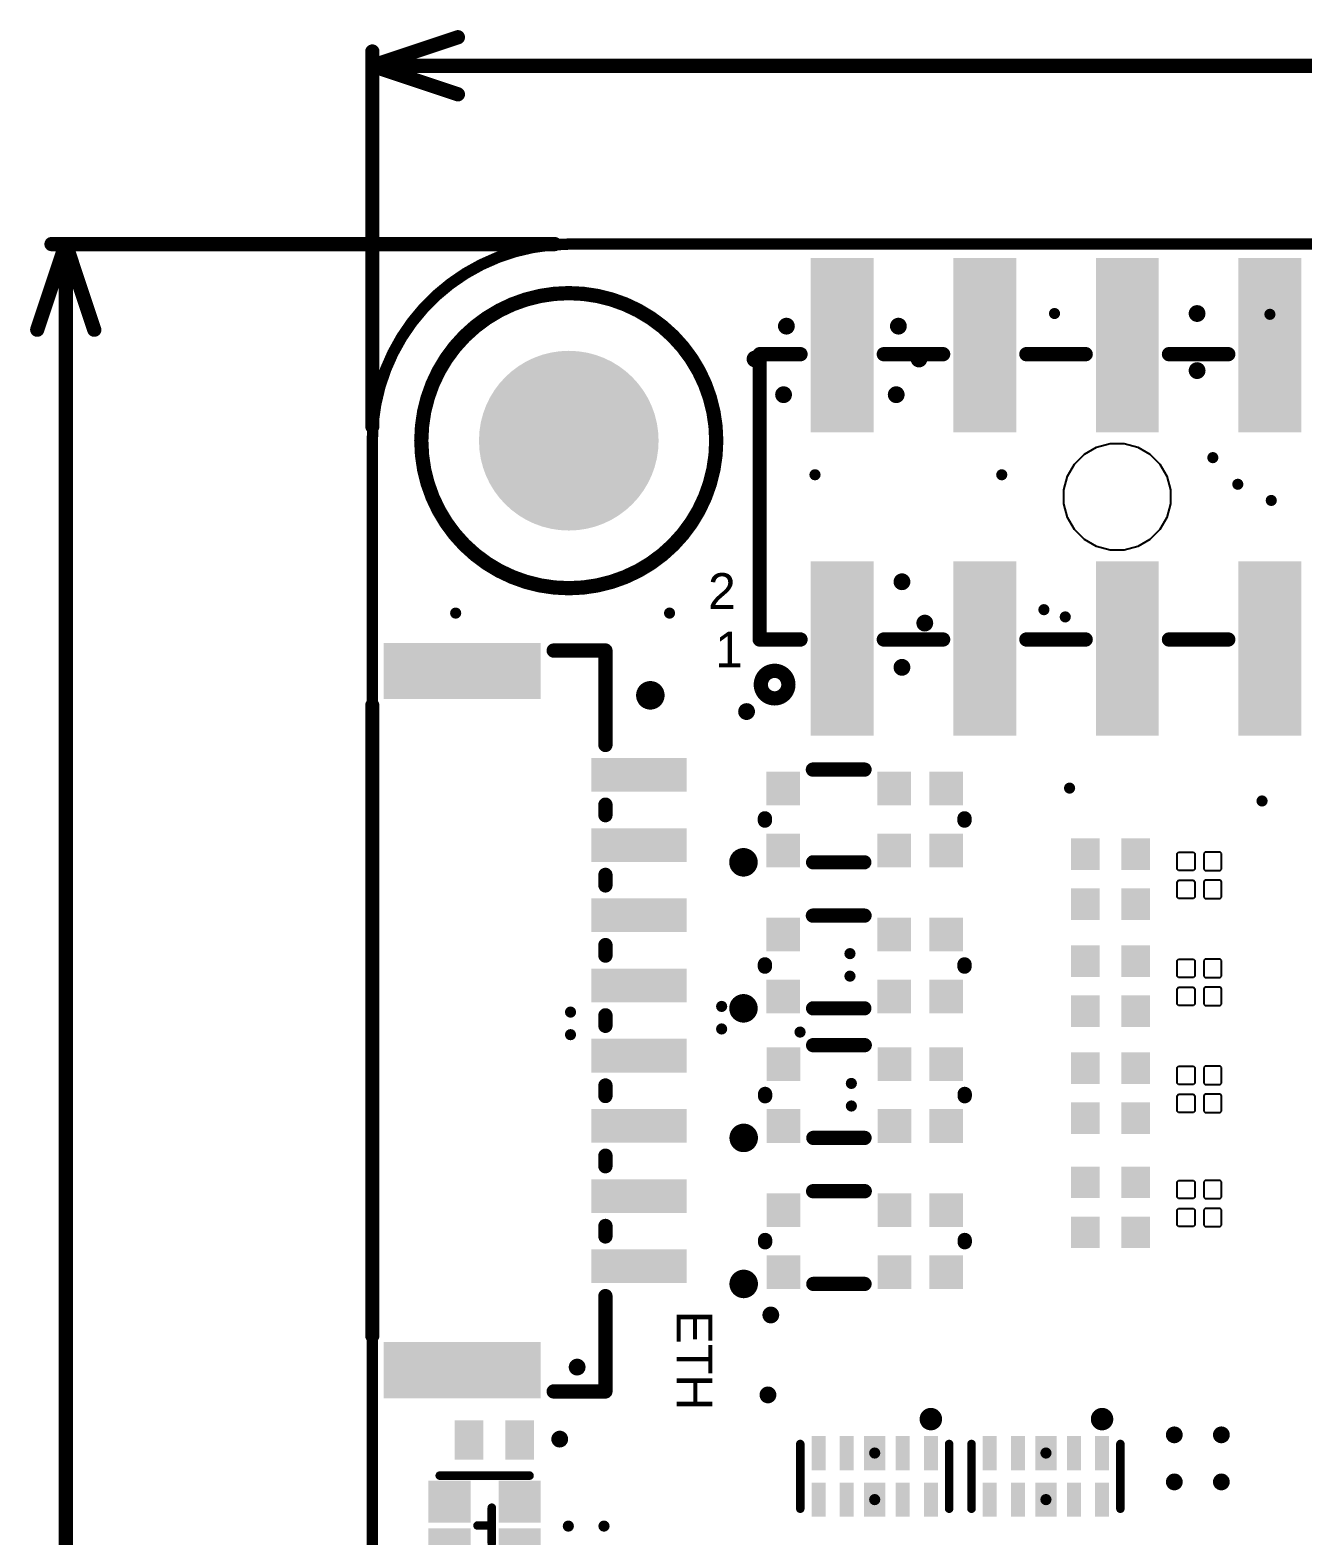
# Model space of a CAD drawing. Header units: inches. Extents: x -6.1 to 65.1, y -0.8 to 59.2.
# Drawn here: x -6.1 to 16.58, y 32 to 58.81 of the extents above; entities that cross this region are included whole.
import ezdxf

# ---------------------------------------------------------------- set-up
doc = ezdxf.new("R2010")
doc.units = ezdxf.units.IN
for name, color, linetype in [('Keep-Out Layer', 6, 'Continuous'), ('Mechanical 1', 6, 'Continuous'), ('Pad Holes', 156, 'Continuous'), ('Top Overlay', 2, 'Continuous'), ('Top Paste', 8, 'Continuous'), ('Via Holes', 16, 'Continuous')]:
    doc.layers.add(name, color=color, linetype=linetype)
doc.styles.add('Arial', font='', dxfattribs={"height": 0.2})
doc.styles.get('Arial').set_extended_font_data('Arial')

# ---------------------------------------------------------------- blocks, each defined once
blk = doc.blocks.new('HDR_SMD_40P_P2_54_V_M_R2_C20_S7_8_EH_4')
at = {"layer": 'Top Paste'}
for points in [[(-24.691, 4.251), (-23.569, 4.251), (-23.569, 1.149), (-24.691, 1.149)], [(-22.151, 4.251), (-21.029, 4.251), (-21.029, 1.149), (-22.151, 1.149)], [(-18.489, 1.149), (-19.611, 1.149), (-19.611, 4.251), (-18.489, 4.251)], [(-15.949, 1.149), (-17.071, 1.149), (-17.071, 4.251), (-15.949, 4.251)], [(-24.691, -1.149), (-23.569, -1.149), (-23.569, -4.251), (-24.691, -4.251)], [(-22.151, -1.149), (-21.029, -1.149), (-21.029, -4.251), (-22.151, -4.251)], [(-18.489, -4.251), (-19.611, -4.251), (-19.611, -1.149), (-18.489, -1.149)], [(-15.949, -4.251), (-17.071, -4.251), (-17.071, -1.149), (-15.949, -1.149)]]:
    blk.add_hatch(color=8, dxfattribs=at).paths.add_polyline_path(points)
at = {"layer": 'Keep-Out Layer'}
for p, q in [((-19.813, 0.76), (-19.597, 0.885)), ((-19.813, 0.76), (-19.597, 0.885)), ((-19.597, 0.885), (-19.355, 0.95)), ((-19.597, 0.885), (-19.355, 0.95)), ((-19.355, 0.95), (-19.105, 0.95)), ((-19.355, 0.95), (-19.105, 0.95)), ((-19.105, 0.95), (-18.863, 0.885)), ((-19.105, 0.95), (-18.863, 0.885)), ((-18.863, 0.885), (-18.647, 0.76)), ((-18.863, 0.885), (-18.647, 0.76)), ((-20.115, 0.367), (-19.99, 0.583)), ((-20.115, 0.367), (-19.99, 0.583)), ((-19.99, 0.583), (-19.813, 0.76)), ((-19.99, 0.583), (-19.813, 0.76)), ((-18.647, 0.76), (-18.47, 0.583)), ((-18.647, 0.76), (-18.47, 0.583)), ((-18.47, 0.583), (-18.345, 0.367)), ((-18.47, 0.583), (-18.345, 0.367)), ((-20.18, 0.125), (-20.115, 0.367)), ((-20.18, 0.125), (-20.115, 0.367)), ((-18.345, 0.367), (-18.28, 0.125)), ((-18.345, 0.367), (-18.28, 0.125)), ((-20.18, 0), (-20.18, 0.125)), ((-20.18, 0), (-20.18, 0.125)), ((-20.18, -0.125), (-20.18, 0)), ((-20.18, -0.125), (-20.18, 0)), ((-18.28, 0.125), (-18.28, 0)), ((-18.28, 0.125), (-18.28, 0)), ((-18.28, 0), (-18.28, 0)), ((-18.28, 0), (-18.28, -0.125)), ((-18.28, 0), (-18.28, 0)), ((-18.28, 0), (-18.28, 0)), ((-18.28, 0), (-18.28, -0.125)), ((-18.28, 0), (-18.28, 0)), ((-20.115, -0.367), (-20.18, -0.125)), ((-20.115, -0.367), (-20.18, -0.125)), ((-18.28, -0.125), (-18.345, -0.367)), ((-18.28, -0.125), (-18.345, -0.367)), ((-19.99, -0.583), (-20.115, -0.367)), ((-19.99, -0.583), (-20.115, -0.367)), ((-18.345, -0.367), (-18.47, -0.583)), ((-18.345, -0.367), (-18.47, -0.583)), ((-19.813, -0.76), (-19.99, -0.583)), ((-19.813, -0.76), (-19.99, -0.583)), ((-19.597, -0.885), (-19.813, -0.76)), ((-19.597, -0.885), (-19.813, -0.76)), ((-18.647, -0.76), (-18.863, -0.885)), ((-18.647, -0.76), (-18.863, -0.885)), ((-18.47, -0.583), (-18.647, -0.76)), ((-18.47, -0.583), (-18.647, -0.76)), ((-19.355, -0.95), (-19.597, -0.885)), ((-19.355, -0.95), (-19.597, -0.885)), ((-19.105, -0.95), (-19.355, -0.95)), ((-19.105, -0.95), (-19.355, -0.95)), ((-18.863, -0.885), (-19.105, -0.95)), ((-18.863, -0.885), (-19.105, -0.95))]:
    blk.add_line(p, q, dxfattribs=at)
for points, const_width in [([(-18.28, 0, 1), (-20.18, 0, 1)], 0.00254), ([(-20.18, 0, 1), (-20.179, 0, 1)], 0.00127), ([(-18.28, 0, 1), (-18.279, 0, 1)], 0.00127)]:
    blk.add_lwpolyline(points, format="xyb", close=True, dxfattribs=dict(at, const_width=const_width))
at = {"layer": 'Mechanical 1'}
for points, const_width in [([(-18.28, 0, 1), (-20.18, 0, 1)], 0.00254), ([(-20.18, 0, 1), (-20.179, 0, 1)], 0.00127), ([(-18.28, 0, 1), (-18.279, 0, 1)], 0.00127)]:
    blk.add_lwpolyline(points, format="xyb", close=True, dxfattribs=dict(at, const_width=const_width))
at = {"layer": 'Top Overlay', "const_width": 0.254}
for points in [[(-25.6, -2.54), (-25.6, 2.54)], [(-25.6, 2.54), (-24.871, 2.54)], [(-25.6, 2.54), (-24.871, 2.54)], [(-23.389, 2.54), (-22.331, 2.54)], [(-23.389, 2.54), (-22.331, 2.54)], [(-20.849, 2.54), (-19.791, 2.54)], [(-20.849, 2.54), (-19.791, 2.54)], [(-18.309, 2.54), (-17.251, 2.54)], [(-18.309, 2.54), (-17.251, 2.54)], [(-25.6, -2.54), (-24.871, -2.54)], [(-25.6, -2.54), (-24.871, -2.54)], [(-23.389, -2.54), (-22.331, -2.54)], [(-23.389, -2.54), (-22.331, -2.54)], [(-20.849, -2.54), (-19.791, -2.54)], [(-20.849, -2.54), (-19.791, -2.54)], [(-18.309, -2.54), (-17.251, -2.54)], [(-18.309, -2.54), (-17.251, -2.54)]]:
    blk.add_lwpolyline(points, dxfattribs=at)
at = {"layer": 'Top Overlay'}
for points, const_width in [([(-25.663, 2.54, 1), (-25.536, 2.54, 1)], 0.127), ([(-25.663, 2.54, 1), (-25.536, 2.54, 1)], 0.127), ([(-25.663, 2.54, 1), (-25.536, 2.54, 1)], 0.127), ([(-24.935, 2.54, 1), (-24.808, 2.54, 1)], 0.127), ([(-24.935, 2.54, 1), (-24.808, 2.54, 1)], 0.127), ([(-23.452, 2.54, 1), (-23.325, 2.54, 1)], 0.127), ([(-23.452, 2.54, 1), (-23.325, 2.54, 1)], 0.127), ([(-22.395, 2.54, 1), (-22.268, 2.54, 1)], 0.127), ([(-22.395, 2.54, 1), (-22.268, 2.54, 1)], 0.127), ([(-20.912, 2.54, 1), (-20.785, 2.54, 1)], 0.127), ([(-20.912, 2.54, 1), (-20.785, 2.54, 1)], 0.127), ([(-19.855, 2.54, 1), (-19.728, 2.54, 1)], 0.127), ([(-19.855, 2.54, 1), (-19.728, 2.54, 1)], 0.127), ([(-18.372, 2.54, 1), (-18.245, 2.54, 1)], 0.127), ([(-18.372, 2.54, 1), (-18.245, 2.54, 1)], 0.127), ([(-17.315, 2.54, 1), (-17.188, 2.54, 1)], 0.127), ([(-17.315, 2.54, 1), (-17.188, 2.54, 1)], 0.127), ([(-25.663, -2.54, 1), (-25.536, -2.54, 1)], 0.127), ([(-25.663, -2.54, 1), (-25.536, -2.54, 1)], 0.127), ([(-25.663, -2.54, 1), (-25.536, -2.54, 1)], 0.127), ([(-24.935, -2.54, 1), (-24.808, -2.54, 1)], 0.127), ([(-24.935, -2.54, 1), (-24.808, -2.54, 1)], 0.127), ([(-23.452, -2.54, 1), (-23.325, -2.54, 1)], 0.127), ([(-23.452, -2.54, 1), (-23.325, -2.54, 1)], 0.127), ([(-22.395, -2.54, 1), (-22.268, -2.54, 1)], 0.127), ([(-22.395, -2.54, 1), (-22.268, -2.54, 1)], 0.127), ([(-20.912, -2.54, 1), (-20.785, -2.54, 1)], 0.127), ([(-20.912, -2.54, 1), (-20.785, -2.54, 1)], 0.127), ([(-19.855, -2.54, 1), (-19.728, -2.54, 1)], 0.127), ([(-19.855, -2.54, 1), (-19.728, -2.54, 1)], 0.127), ([(-18.372, -2.54, 1), (-18.245, -2.54, 1)], 0.127), ([(-18.372, -2.54, 1), (-18.245, -2.54, 1)], 0.127), ([(-17.315, -2.54, 1), (-17.188, -2.54, 1)], 0.127), ([(-17.315, -2.54, 1), (-17.188, -2.54, 1)], 0.127), ([(-25.088, -3.343, 1), (-25.579, -3.343, 1)], 0.254), ([(-25.642, -3.343, 1), (-25.515, -3.343, 1)], 0.127), ([(-25.152, -3.343, 1), (-25.025, -3.343, 1)], 0.127)]:
    blk.add_lwpolyline(points, format="xyb", close=True, dxfattribs=dict(at, const_width=const_width))
blk = doc.blocks.new('R0201_46')
at = {"layer": 'Top Paste'}
for p, q in [((-0.369, 0.162), (-0.393, 0.138)), ((-0.393, 0.138), (-0.393, -0.138)), ((-0.105, 0.162), (-0.369, 0.162)), ((-0.081, 0.138), (-0.105, 0.162)), ((-0.081, -0.138), (-0.081, 0.138)), ((0.081, 0.138), (0.105, 0.162)), ((0.081, -0.138), (0.081, 0.138)), ((0.105, 0.162), (0.369, 0.162)), ((0.369, 0.162), (0.393, 0.138)), ((0.393, 0.138), (0.393, -0.138)), ((-0.393, -0.138), (-0.369, -0.162)), ((-0.369, -0.162), (-0.105, -0.162)), ((-0.105, -0.162), (-0.081, -0.138)), ((-0.081, -0.138), (-0.081, -0.138)), ((0.081, -0.138), (0.081, -0.138)), ((0.105, -0.162), (0.081, -0.138)), ((0.369, -0.162), (0.105, -0.162)), ((0.393, -0.138), (0.369, -0.162))]:
    blk.add_line(p, q, dxfattribs=at)
blk = doc.blocks.new('R0201_47')
at = {"layer": 'Top Paste'}
for p, q in [((-0.369, 0.162), (-0.393, 0.138)), ((-0.393, 0.138), (-0.393, -0.138)), ((-0.105, 0.162), (-0.369, 0.162)), ((-0.081, 0.138), (-0.105, 0.162)), ((-0.081, -0.138), (-0.081, 0.138)), ((0.081, 0.138), (0.105, 0.162)), ((0.081, -0.138), (0.081, 0.138)), ((0.105, 0.162), (0.369, 0.162)), ((0.369, 0.162), (0.393, 0.138)), ((0.393, 0.138), (0.393, -0.138)), ((-0.393, -0.138), (-0.369, -0.162)), ((-0.369, -0.162), (-0.105, -0.162)), ((-0.105, -0.162), (-0.081, -0.138)), ((-0.081, -0.138), (-0.081, -0.138)), ((0.081, -0.138), (0.081, -0.138)), ((0.105, -0.162), (0.081, -0.138)), ((0.369, -0.162), (0.105, -0.162)), ((0.393, -0.138), (0.369, -0.162))]:
    blk.add_line(p, q, dxfattribs=at)
blk = doc.blocks.new('R0201_48')
at = {"layer": 'Top Paste'}
for p, q in [((-0.369, 0.162), (-0.393, 0.138)), ((-0.393, 0.138), (-0.393, -0.138)), ((-0.105, 0.162), (-0.369, 0.162)), ((-0.081, 0.138), (-0.105, 0.162)), ((-0.081, -0.138), (-0.081, 0.138)), ((0.081, 0.138), (0.105, 0.162)), ((0.081, -0.138), (0.081, 0.138)), ((0.105, 0.162), (0.369, 0.162)), ((0.369, 0.162), (0.393, 0.138)), ((0.393, 0.138), (0.393, -0.138)), ((-0.393, -0.138), (-0.369, -0.162)), ((-0.369, -0.162), (-0.105, -0.162)), ((-0.105, -0.162), (-0.081, -0.138)), ((-0.081, -0.138), (-0.081, -0.138)), ((0.081, -0.138), (0.081, -0.138)), ((0.105, -0.162), (0.081, -0.138)), ((0.369, -0.162), (0.105, -0.162)), ((0.393, -0.138), (0.369, -0.162))]:
    blk.add_line(p, q, dxfattribs=at)
blk = doc.blocks.new('R0201_49')
at = {"layer": 'Top Paste'}
for p, q in [((-0.369, 0.162), (-0.393, 0.138)), ((-0.393, 0.138), (-0.393, -0.138)), ((-0.105, 0.162), (-0.369, 0.162)), ((-0.081, 0.138), (-0.105, 0.162)), ((-0.081, -0.138), (-0.081, 0.138)), ((0.081, 0.138), (0.105, 0.162)), ((0.081, -0.138), (0.081, 0.138)), ((0.105, 0.162), (0.369, 0.162)), ((0.369, 0.162), (0.393, 0.138)), ((0.393, 0.138), (0.393, -0.138)), ((-0.393, -0.138), (-0.369, -0.162)), ((-0.369, -0.162), (-0.105, -0.162)), ((-0.105, -0.162), (-0.081, -0.138)), ((-0.081, -0.138), (-0.081, -0.138)), ((0.081, -0.138), (0.081, -0.138)), ((0.105, -0.162), (0.081, -0.138)), ((0.369, -0.162), (0.105, -0.162)), ((0.393, -0.138), (0.369, -0.162))]:
    blk.add_line(p, q, dxfattribs=at)
blk = doc.blocks.new('R0201_50')
at = {"layer": 'Top Paste'}
for p, q in [((-0.369, 0.162), (-0.393, 0.138)), ((-0.393, 0.138), (-0.393, -0.138)), ((-0.105, 0.162), (-0.369, 0.162)), ((-0.081, 0.138), (-0.105, 0.162)), ((-0.081, -0.138), (-0.081, 0.138)), ((0.081, 0.138), (0.105, 0.162)), ((0.081, -0.138), (0.081, 0.138)), ((0.105, 0.162), (0.369, 0.162)), ((0.369, 0.162), (0.393, 0.138)), ((0.393, 0.138), (0.393, -0.138)), ((-0.393, -0.138), (-0.369, -0.162)), ((-0.369, -0.162), (-0.105, -0.162)), ((-0.105, -0.162), (-0.081, -0.138)), ((-0.081, -0.138), (-0.081, -0.138)), ((0.081, -0.138), (0.081, -0.138)), ((0.105, -0.162), (0.081, -0.138)), ((0.369, -0.162), (0.105, -0.162)), ((0.393, -0.138), (0.369, -0.162))]:
    blk.add_line(p, q, dxfattribs=at)
blk = doc.blocks.new('R0201_51')
at = {"layer": 'Top Paste'}
for p, q in [((-0.369, 0.162), (-0.393, 0.138)), ((-0.393, 0.138), (-0.393, -0.138)), ((-0.105, 0.162), (-0.369, 0.162)), ((-0.081, 0.138), (-0.105, 0.162)), ((-0.081, -0.138), (-0.081, 0.138)), ((0.081, 0.138), (0.105, 0.162)), ((0.081, -0.138), (0.081, 0.138)), ((0.105, 0.162), (0.369, 0.162)), ((0.369, 0.162), (0.393, 0.138)), ((0.393, 0.138), (0.393, -0.138)), ((-0.393, -0.138), (-0.369, -0.162)), ((-0.369, -0.162), (-0.105, -0.162)), ((-0.105, -0.162), (-0.081, -0.138)), ((-0.081, -0.138), (-0.081, -0.138)), ((0.081, -0.138), (0.081, -0.138)), ((0.105, -0.162), (0.081, -0.138)), ((0.369, -0.162), (0.105, -0.162)), ((0.393, -0.138), (0.369, -0.162))]:
    blk.add_line(p, q, dxfattribs=at)
blk = doc.blocks.new('R0201_52')
at = {"layer": 'Top Paste'}
for p, q in [((-0.369, 0.162), (-0.393, 0.138)), ((-0.393, 0.138), (-0.393, -0.138)), ((-0.105, 0.162), (-0.369, 0.162)), ((-0.081, 0.138), (-0.105, 0.162)), ((-0.081, -0.138), (-0.081, 0.138)), ((0.081, 0.138), (0.105, 0.162)), ((0.081, -0.138), (0.081, 0.138)), ((0.105, 0.162), (0.369, 0.162)), ((0.369, 0.162), (0.393, 0.138)), ((0.393, 0.138), (0.393, -0.138)), ((-0.393, -0.138), (-0.369, -0.162)), ((-0.369, -0.162), (-0.105, -0.162)), ((-0.105, -0.162), (-0.081, -0.138)), ((-0.081, -0.138), (-0.081, -0.138)), ((0.081, -0.138), (0.081, -0.138)), ((0.105, -0.162), (0.081, -0.138)), ((0.369, -0.162), (0.105, -0.162)), ((0.393, -0.138), (0.369, -0.162))]:
    blk.add_line(p, q, dxfattribs=at)
blk = doc.blocks.new('R0201_53')
at = {"layer": 'Top Paste'}
for p, q in [((-0.369, 0.162), (-0.393, 0.138)), ((-0.393, 0.138), (-0.393, -0.138)), ((-0.105, 0.162), (-0.369, 0.162)), ((-0.081, 0.138), (-0.105, 0.162)), ((-0.081, -0.138), (-0.081, 0.138)), ((0.081, 0.138), (0.105, 0.162)), ((0.081, -0.138), (0.081, 0.138)), ((0.105, 0.162), (0.369, 0.162)), ((0.369, 0.162), (0.393, 0.138)), ((0.393, 0.138), (0.393, -0.138)), ((-0.393, -0.138), (-0.369, -0.162)), ((-0.369, -0.162), (-0.105, -0.162)), ((-0.105, -0.162), (-0.081, -0.138)), ((-0.081, -0.138), (-0.081, -0.138)), ((0.081, -0.138), (0.081, -0.138)), ((0.105, -0.162), (0.081, -0.138)), ((0.369, -0.162), (0.105, -0.162)), ((0.393, -0.138), (0.369, -0.162))]:
    blk.add_line(p, q, dxfattribs=at)
blk = doc.blocks.new('R0402_54')
at = {"layer": 'Top Paste'}
for points in [[(-0.705, -0.35), (-0.705, 0.35), (-0.195, 0.35), (-0.195, -0.35)], [(0.195, -0.35), (0.195, 0.35), (0.705, 0.35), (0.705, -0.35)]]:
    blk.add_hatch(color=8, dxfattribs=at).paths.add_polyline_path(points)
blk = doc.blocks.new('LED_SMD_4P_L1_6_W1_5_TJ_S1615CY6TGLC9Y2G_A5_56')
at = {"layer": 'Top Paste'}
for points in [[(-1.001, 0.801), (-0.249, 0.801), (-0.249, 0.049), (-1.001, 0.049)], [(0.249, 0.801), (1.001, 0.801), (1.001, 0.049), (0.249, 0.049)], [(-1.001, -0.049), (-0.249, -0.049), (-0.249, -0.801), (-1.001, -0.801)], [(0.249, -0.049), (1.001, -0.049), (1.001, -0.801), (0.249, -0.801)]]:
    blk.add_hatch(color=8, dxfattribs=at).paths.add_polyline_path(points)
at = {"layer": 'Top Overlay', "const_width": 0.152}
for points in [[(-0.8, 0.889), (0.8, 0.889)], [(0.127, -0.317), (0.127, 0.318)], [(-0.127, 0), (0.127, 0)], [(-0.8, -0.889), (0.8, -0.889)]]:
    blk.add_lwpolyline(points, dxfattribs=at)
at = {"layer": 'Top Overlay', "const_width": 0.076}
for points in [[(-0.838, 0.889, 1), (-0.762, 0.889, 1)], [(0.762, 0.889, 1), (0.838, 0.889, 1)], [(0.089, 0.318, 1), (0.165, 0.318, 1)], [(-0.165, 0, 1), (-0.089, 0, 1)], [(0.089, 0, 1), (0.165, 0, 1)], [(0.089, -0.317, 1), (0.165, -0.317, 1)], [(-0.838, -0.889, 1), (-0.762, -0.889, 1)], [(0.762, -0.889, 1), (0.838, -0.889, 1)]]:
    blk.add_lwpolyline(points, format="xyb", close=True, dxfattribs=at)
blk = doc.blocks.new('CONN_SMD_8P_P1_25_XUNPU_WAFER_GH1_25_8PWB_57')
at = {"layer": 'Top Paste'}
for points in [[(-4.675, 2.425), (-4.075, 2.425), (-4.075, 0.725), (-4.675, 0.725)], [(-3.425, 2.425), (-2.825, 2.425), (-2.825, 0.725), (-3.425, 0.725)], [(-2.175, 2.425), (-1.575, 2.425), (-1.575, 0.725), (-2.175, 0.725)], [(-0.925, 2.425), (-0.325, 2.425), (-0.325, 0.725), (-0.925, 0.725)], [(0.325, 2.425), (0.925, 2.425), (0.925, 0.725), (0.325, 0.725)], [(1.575, 2.425), (2.175, 2.425), (2.175, 0.725), (1.575, 0.725)], [(2.825, 2.425), (3.425, 2.425), (3.425, 0.725), (2.825, 0.725)], [(4.075, 2.425), (4.675, 2.425), (4.675, 0.725), (4.075, 0.725)], [(-6.725, -0.175), (-5.725, -0.175), (-5.725, -2.975), (-6.725, -2.975)], [(5.725, -0.175), (6.725, -0.175), (6.725, -2.975), (5.725, -2.975)]]:
    blk.add_hatch(color=8, dxfattribs=at).paths.add_polyline_path(points)
at = {"layer": 'Top Overlay'}
for points, const_width in [([(-5.664, 1.778, 1), (-5.918, 1.778, 1)], 0.254), ([(-5.982, 1.778, 1), (-5.855, 1.778, 1)], 0.127), ([(-5.728, 1.778, 1), (-5.601, 1.778, 1)], 0.127), ([(-6.652, 0.978, 1), (-6.525, 0.978, 1)], 0.127), ([(-6.652, 0.978, 1), (-6.525, 0.978, 1)], 0.127), ([(-4.97, 0.978, 1), (-4.843, 0.978, 1)], 0.127), ([(-3.908, 0.978, 1), (-3.781, 0.978, 1)], 0.127), ([(-3.72, 0.978, 1), (-3.593, 0.978, 1)], 0.127), ([(-2.658, 0.978, 1), (-2.531, 0.978, 1)], 0.127), ([(-2.47, 0.978, 1), (-2.343, 0.978, 1)], 0.127), ([(-1.408, 0.978, 1), (-1.281, 0.978, 1)], 0.127), ([(-1.22, 0.978, 1), (-1.093, 0.978, 1)], 0.127), ([(-0.157, 0.978, 1), (-0.03, 0.978, 1)], 0.127), ([(0.03, 0.978, 1), (0.157, 0.978, 1)], 0.127), ([(1.092, 0.978, 1), (1.219, 0.978, 1)], 0.127), ([(1.28, 0.978, 1), (1.407, 0.978, 1)], 0.127), ([(2.342, 0.978, 1), (2.469, 0.978, 1)], 0.127), ([(2.53, 0.978, 1), (2.657, 0.978, 1)], 0.127), ([(3.593, 0.978, 1), (3.72, 0.978, 1)], 0.127), ([(3.78, 0.978, 1), (3.907, 0.978, 1)], 0.127), ([(4.842, 0.978, 1), (4.969, 0.978, 1)], 0.127), ([(5.03, 0.978, 1), (5.157, 0.978, 1)], 0.127), ([(5.03, 0.978, 1), (5.157, 0.978, 1)], 0.127), ([(6.54, 0.978, 1), (6.667, 0.978, 1)], 0.127), ([(6.54, 0.978, 1), (6.667, 0.978, 1)], 0.127), ([(-6.652, 0.056, 1), (-6.525, 0.056, 1)], 0.127), ([(6.54, 0.056, 1), (6.667, 0.056, 1)], 0.127), ([(-5.675, -3.175, 1), (-5.548, -3.175, 1)], 0.127), ([(5.548, -3.175, 1), (5.675, -3.175, 1)], 0.127)]:
    blk.add_lwpolyline(points, format="xyb", close=True, dxfattribs=dict(at, const_width=const_width))
at = {"layer": 'Top Overlay', "const_width": 0.254}
for points in [[(-6.588, 0.056), (-6.588, 0.978)], [(-4.906, 0.978), (-6.588, 0.978)], [(-3.656, 0.978), (-3.844, 0.978)], [(-2.406, 0.978), (-2.594, 0.978)], [(-1.156, 0.978), (-1.344, 0.978)], [(0.094, 0.978), (-0.094, 0.978)], [(1.344, 0.978), (1.156, 0.978)], [(2.594, 0.978), (2.406, 0.978)], [(3.844, 0.978), (3.656, 0.978)], [(5.094, 0.978), (4.906, 0.978)], [(6.604, 0.978), (5.094, 0.978)], [(6.604, 0.056), (6.604, 0.978)], [(5.612, -3.175), (-5.612, -3.175)]]:
    blk.add_lwpolyline(points, dxfattribs=at)
blk = doc.blocks.new('M3_62')
at = {"layer": 'Pad Holes'}
h = blk.add_hatch(color=7, dxfattribs=at)
edge = h.paths.add_edge_path()
edge.add_arc((0, 0), 1.6, 0, 360)
at = {"layer": 'Top Overlay'}
for points, const_width in [([(2.627, 0, 1), (-2.627, 0, 1)], 0.254), ([(-2.691, 0, 1), (-2.564, 0, 1)], 0.127), ([(2.564, 0, 1), (2.691, 0, 1)], 0.127)]:
    blk.add_lwpolyline(points, format="xyb", close=True, dxfattribs=dict(at, const_width=const_width))
blk = doc.blocks.new('FILTER_SMD_6P_L3_4_W1_6_SFI1206_601R201_166')
at = {"layer": 'Top Paste'}
for points in [[(-1.75, 0.85), (-1.15, 0.85), (-1.15, 0.25), (-1.75, 0.25)], [(0.225, 0.85), (0.825, 0.85), (0.825, 0.25), (0.225, 0.25)], [(1.15, 0.85), (1.75, 0.85), (1.75, 0.25), (1.15, 0.25)], [(-1.75, -0.25), (-1.15, -0.25), (-1.15, -0.85), (-1.75, -0.85)], [(0.225, -0.25), (0.825, -0.25), (0.825, -0.85), (0.225, -0.85)], [(1.15, -0.25), (1.75, -0.25), (1.75, -0.85), (1.15, -0.85)]]:
    blk.add_hatch(color=8, dxfattribs=at).paths.add_polyline_path(points)
at = {"layer": 'Top Overlay', "const_width": 0.254}
for points in [[(-0.922, 0.889), (-0.003, 0.889)], [(-1.778, -0.02), (-1.778, 0.021)], [(1.778, -0.02), (1.778, 0.021)], [(-0.919, -0.762), (-0.006, -0.762)]]:
    blk.add_lwpolyline(points, dxfattribs=at)
at = {"layer": 'Top Overlay'}
for points, const_width in [([(-0.986, 0.889, 1), (-0.859, 0.889, 1)], 0.127), ([(-0.066, 0.889, 1), (0.061, 0.889, 1)], 0.127), ([(-1.841, 0.021, 1), (-1.714, 0.021, 1)], 0.127), ([(-1.841, -0.02, 1), (-1.714, -0.02, 1)], 0.127), ([(1.715, 0.021, 1), (1.842, 0.021, 1)], 0.127), ([(1.715, -0.02, 1), (1.842, -0.02, 1)], 0.127), ([(-2.032, -0.762, 1), (-2.286, -0.762, 1)], 0.254), ([(-2.349, -0.762, 1), (-2.222, -0.762, 1)], 0.127), ([(-2.095, -0.762, 1), (-1.968, -0.762, 1)], 0.127), ([(-0.982, -0.762, 1), (-0.855, -0.762, 1)], 0.127), ([(-0.07, -0.762, 1), (0.057, -0.762, 1)], 0.127)]:
    blk.add_lwpolyline(points, format="xyb", close=True, dxfattribs=dict(at, const_width=const_width))
blk = doc.blocks.new('FILTER_SMD_6P_L3_4_W1_6_SFI1206_601R201_167')
at = {"layer": 'Top Paste'}
for points in [[(-1.75, 0.85), (-1.15, 0.85), (-1.15, 0.25), (-1.75, 0.25)], [(0.225, 0.85), (0.825, 0.85), (0.825, 0.25), (0.225, 0.25)], [(1.15, 0.85), (1.75, 0.85), (1.75, 0.25), (1.15, 0.25)], [(-1.75, -0.25), (-1.15, -0.25), (-1.15, -0.85), (-1.75, -0.85)], [(0.225, -0.25), (0.825, -0.25), (0.825, -0.85), (0.225, -0.85)], [(1.15, -0.25), (1.75, -0.25), (1.75, -0.85), (1.15, -0.85)]]:
    blk.add_hatch(color=8, dxfattribs=at).paths.add_polyline_path(points)
at = {"layer": 'Top Overlay', "const_width": 0.254}
for points in [[(-0.922, 0.889), (-0.003, 0.889)], [(-1.778, -0.02), (-1.778, 0.021)], [(1.778, -0.02), (1.778, 0.021)], [(-0.919, -0.762), (-0.006, -0.762)]]:
    blk.add_lwpolyline(points, dxfattribs=at)
at = {"layer": 'Top Overlay'}
for points, const_width in [([(-0.986, 0.889, 1), (-0.859, 0.889, 1)], 0.127), ([(-0.066, 0.889, 1), (0.061, 0.889, 1)], 0.127), ([(-1.841, 0.021, 1), (-1.714, 0.021, 1)], 0.127), ([(-1.841, -0.02, 1), (-1.714, -0.02, 1)], 0.127), ([(1.715, 0.021, 1), (1.842, 0.021, 1)], 0.127), ([(1.715, -0.02, 1), (1.842, -0.02, 1)], 0.127), ([(-2.032, -0.762, 1), (-2.286, -0.762, 1)], 0.254), ([(-2.349, -0.762, 1), (-2.222, -0.762, 1)], 0.127), ([(-2.095, -0.762, 1), (-1.968, -0.762, 1)], 0.127), ([(-0.982, -0.762, 1), (-0.855, -0.762, 1)], 0.127), ([(-0.07, -0.762, 1), (0.057, -0.762, 1)], 0.127)]:
    blk.add_lwpolyline(points, format="xyb", close=True, dxfattribs=dict(at, const_width=const_width))
blk = doc.blocks.new('FILTER_SMD_6P_L3_4_W1_6_SFI1206_601R201_168')
at = {"layer": 'Top Paste'}
for points in [[(-1.75, 0.85), (-1.15, 0.85), (-1.15, 0.25), (-1.75, 0.25)], [(0.225, 0.85), (0.825, 0.85), (0.825, 0.25), (0.225, 0.25)], [(1.15, 0.85), (1.75, 0.85), (1.75, 0.25), (1.15, 0.25)], [(-1.75, -0.25), (-1.15, -0.25), (-1.15, -0.85), (-1.75, -0.85)], [(0.225, -0.25), (0.825, -0.25), (0.825, -0.85), (0.225, -0.85)], [(1.15, -0.25), (1.75, -0.25), (1.75, -0.85), (1.15, -0.85)]]:
    blk.add_hatch(color=8, dxfattribs=at).paths.add_polyline_path(points)
at = {"layer": 'Top Overlay', "const_width": 0.254}
for points in [[(-0.922, 0.889), (-0.003, 0.889)], [(-1.778, -0.02), (-1.778, 0.021)], [(1.778, -0.02), (1.778, 0.021)], [(-0.919, -0.762), (-0.006, -0.762)]]:
    blk.add_lwpolyline(points, dxfattribs=at)
at = {"layer": 'Top Overlay'}
for points, const_width in [([(-0.986, 0.889, 1), (-0.859, 0.889, 1)], 0.127), ([(-0.066, 0.889, 1), (0.061, 0.889, 1)], 0.127), ([(-1.841, 0.021, 1), (-1.714, 0.021, 1)], 0.127), ([(-1.841, -0.02, 1), (-1.714, -0.02, 1)], 0.127), ([(1.715, 0.021, 1), (1.842, 0.021, 1)], 0.127), ([(1.715, -0.02, 1), (1.842, -0.02, 1)], 0.127), ([(-2.032, -0.762, 1), (-2.286, -0.762, 1)], 0.254), ([(-2.349, -0.762, 1), (-2.222, -0.762, 1)], 0.127), ([(-2.095, -0.762, 1), (-1.968, -0.762, 1)], 0.127), ([(-0.982, -0.762, 1), (-0.855, -0.762, 1)], 0.127), ([(-0.07, -0.762, 1), (0.057, -0.762, 1)], 0.127)]:
    blk.add_lwpolyline(points, format="xyb", close=True, dxfattribs=dict(at, const_width=const_width))
blk = doc.blocks.new('FILTER_SMD_6P_L3_4_W1_6_SFI1206_601R201_169')
at = {"layer": 'Top Paste'}
for points in [[(-1.75, 0.85), (-1.15, 0.85), (-1.15, 0.25), (-1.75, 0.25)], [(0.225, 0.85), (0.825, 0.85), (0.825, 0.25), (0.225, 0.25)], [(1.15, 0.85), (1.75, 0.85), (1.75, 0.25), (1.15, 0.25)], [(-1.75, -0.25), (-1.15, -0.25), (-1.15, -0.85), (-1.75, -0.85)], [(0.225, -0.25), (0.825, -0.25), (0.825, -0.85), (0.225, -0.85)], [(1.15, -0.25), (1.75, -0.25), (1.75, -0.85), (1.15, -0.85)]]:
    blk.add_hatch(color=8, dxfattribs=at).paths.add_polyline_path(points)
at = {"layer": 'Top Overlay', "const_width": 0.254}
for points in [[(-0.922, 0.889), (-0.003, 0.889)], [(-1.778, -0.02), (-1.778, 0.021)], [(1.778, -0.02), (1.778, 0.021)], [(-0.919, -0.762), (-0.006, -0.762)]]:
    blk.add_lwpolyline(points, dxfattribs=at)
at = {"layer": 'Top Overlay'}
for points, const_width in [([(-0.986, 0.889, 1), (-0.859, 0.889, 1)], 0.127), ([(-0.066, 0.889, 1), (0.061, 0.889, 1)], 0.127), ([(-1.841, 0.021, 1), (-1.714, 0.021, 1)], 0.127), ([(-1.841, -0.02, 1), (-1.714, -0.02, 1)], 0.127), ([(1.715, 0.021, 1), (1.842, 0.021, 1)], 0.127), ([(1.715, -0.02, 1), (1.842, -0.02, 1)], 0.127), ([(-2.032, -0.762, 1), (-2.286, -0.762, 1)], 0.254), ([(-2.349, -0.762, 1), (-2.222, -0.762, 1)], 0.127), ([(-2.095, -0.762, 1), (-1.968, -0.762, 1)], 0.127), ([(-0.982, -0.762, 1), (-0.855, -0.762, 1)], 0.127), ([(-0.07, -0.762, 1), (0.057, -0.762, 1)], 0.127)]:
    blk.add_lwpolyline(points, format="xyb", close=True, dxfattribs=dict(at, const_width=const_width))
blk = doc.blocks.new('USON_10_L2_5_W1_0_P0_50_BL_181')
at = {"layer": 'Top Paste'}
for points in [[(-1.125, 0.719), (-0.875, 0.719), (-0.875, 0.11), (-1.125, 0.11)], [(-0.625, 0.719), (-0.375, 0.719), (-0.375, 0.11), (-0.625, 0.11)], [(-0.19, 0.719), (0.19, 0.719), (0.19, 0.11), (-0.19, 0.11)], [(0.375, 0.719), (0.625, 0.719), (0.625, 0.11), (0.375, 0.11)], [(0.875, 0.719), (1.125, 0.719), (1.125, 0.11), (0.875, 0.11)], [(-1.125, -0.11), (-0.875, -0.11), (-0.875, -0.719), (-1.125, -0.719)], [(-0.625, -0.11), (-0.375, -0.11), (-0.375, -0.719), (-0.625, -0.719)], [(-0.19, -0.11), (0.19, -0.11), (0.19, -0.719), (-0.19, -0.719)], [(0.375, -0.11), (0.625, -0.11), (0.625, -0.719), (0.375, -0.719)], [(0.875, -0.11), (1.125, -0.11), (1.125, -0.719), (0.875, -0.719)]]:
    blk.add_hatch(color=8, dxfattribs=at).paths.add_polyline_path(points)
at = {"layer": 'Top Overlay', "const_width": 0.152}
for points in [[(-1.326, 0.576), (-1.326, -0.576)], [(1.326, 0.576), (1.326, -0.576)]]:
    blk.add_lwpolyline(points, dxfattribs=at)
at = {"layer": 'Top Overlay'}
for points, const_width in [([(-1.364, 0.576, 1), (-1.288, 0.576, 1)], 0.0762), ([(1.288, 0.576, 1), (1.364, 0.576, 1)], 0.0762), ([(-1.364, -0.576, 1), (-1.288, -0.576, 1)], 0.0762), ([(1.288, -0.576, 1), (1.364, -0.576, 1)], 0.0762), ([(-0.9, -1.019, 1), (-1.1, -1.019, 1)], 0.2), ([(-1.15, -1.019, 1), (-1.05, -1.019, 1)], 0.1), ([(-0.95, -1.019, 1), (-0.85, -1.019, 1)], 0.1)]:
    blk.add_lwpolyline(points, format="xyb", close=True, dxfattribs=dict(at, const_width=const_width))
blk = doc.blocks.new('USON_10_L2_5_W1_0_P0_50_BL_182')
at = {"layer": 'Top Paste'}
for points in [[(-1.125, 0.719), (-0.875, 0.719), (-0.875, 0.11), (-1.125, 0.11)], [(-0.625, 0.719), (-0.375, 0.719), (-0.375, 0.11), (-0.625, 0.11)], [(-0.19, 0.719), (0.19, 0.719), (0.19, 0.11), (-0.19, 0.11)], [(0.375, 0.719), (0.625, 0.719), (0.625, 0.11), (0.375, 0.11)], [(0.875, 0.719), (1.125, 0.719), (1.125, 0.11), (0.875, 0.11)], [(-1.125, -0.11), (-0.875, -0.11), (-0.875, -0.719), (-1.125, -0.719)], [(-0.625, -0.11), (-0.375, -0.11), (-0.375, -0.719), (-0.625, -0.719)], [(-0.19, -0.11), (0.19, -0.11), (0.19, -0.719), (-0.19, -0.719)], [(0.375, -0.11), (0.625, -0.11), (0.625, -0.719), (0.375, -0.719)], [(0.875, -0.11), (1.125, -0.11), (1.125, -0.719), (0.875, -0.719)]]:
    blk.add_hatch(color=8, dxfattribs=at).paths.add_polyline_path(points)
at = {"layer": 'Top Overlay', "const_width": 0.152}
for points in [[(-1.326, 0.576), (-1.326, -0.576)], [(1.326, 0.576), (1.326, -0.576)]]:
    blk.add_lwpolyline(points, dxfattribs=at)
at = {"layer": 'Top Overlay'}
for points, const_width in [([(-1.364, 0.576, 1), (-1.288, 0.576, 1)], 0.0762), ([(1.288, 0.576, 1), (1.364, 0.576, 1)], 0.0762), ([(-1.364, -0.576, 1), (-1.288, -0.576, 1)], 0.0762), ([(1.288, -0.576, 1), (1.364, -0.576, 1)], 0.0762), ([(-0.9, -1.019, 1), (-1.1, -1.019, 1)], 0.2), ([(-1.15, -1.019, 1), (-1.05, -1.019, 1)], 0.1), ([(-0.95, -1.019, 1), (-0.85, -1.019, 1)], 0.1)]:
    blk.add_lwpolyline(points, format="xyb", close=True, dxfattribs=dict(at, const_width=const_width))
blk = doc.blocks.new('C0402_226')
at = {"layer": 'Top Paste'}
for points in [[(-0.705, -0.28), (-0.705, 0.28), (-0.195, 0.28), (-0.195, -0.28)], [(0.195, -0.28), (0.195, 0.28), (0.705, 0.28), (0.705, -0.28)]]:
    blk.add_hatch(color=8, dxfattribs=at).paths.add_polyline_path(points)
blk = doc.blocks.new('C0402_227')
at = {"layer": 'Top Paste'}
for points in [[(-0.705, -0.28), (-0.705, 0.28), (-0.195, 0.28), (-0.195, -0.28)], [(0.195, -0.28), (0.195, 0.28), (0.705, 0.28), (0.705, -0.28)]]:
    blk.add_hatch(color=8, dxfattribs=at).paths.add_polyline_path(points)
blk = doc.blocks.new('C0402_228')
at = {"layer": 'Top Paste'}
for points in [[(-0.705, -0.28), (-0.705, 0.28), (-0.195, 0.28), (-0.195, -0.28)], [(0.195, -0.28), (0.195, 0.28), (0.705, 0.28), (0.705, -0.28)]]:
    blk.add_hatch(color=8, dxfattribs=at).paths.add_polyline_path(points)
blk = doc.blocks.new('C0402_229')
at = {"layer": 'Top Paste'}
for points in [[(-0.705, -0.28), (-0.705, 0.28), (-0.195, 0.28), (-0.195, -0.28)], [(0.195, -0.28), (0.195, 0.28), (0.705, 0.28), (0.705, -0.28)]]:
    blk.add_hatch(color=8, dxfattribs=at).paths.add_polyline_path(points)
blk = doc.blocks.new('C0402_230')
at = {"layer": 'Top Paste'}
for points in [[(-0.705, -0.28), (-0.705, 0.28), (-0.195, 0.28), (-0.195, -0.28)], [(0.195, -0.28), (0.195, 0.28), (0.705, 0.28), (0.705, -0.28)]]:
    blk.add_hatch(color=8, dxfattribs=at).paths.add_polyline_path(points)
blk = doc.blocks.new('C0402_231')
at = {"layer": 'Top Paste'}
for points in [[(-0.705, -0.28), (-0.705, 0.28), (-0.195, 0.28), (-0.195, -0.28)], [(0.195, -0.28), (0.195, 0.28), (0.705, 0.28), (0.705, -0.28)]]:
    blk.add_hatch(color=8, dxfattribs=at).paths.add_polyline_path(points)
blk = doc.blocks.new('C0402_232')
at = {"layer": 'Top Paste'}
for points in [[(-0.705, -0.28), (-0.705, 0.28), (-0.195, 0.28), (-0.195, -0.28)], [(0.195, -0.28), (0.195, 0.28), (0.705, 0.28), (0.705, -0.28)]]:
    blk.add_hatch(color=8, dxfattribs=at).paths.add_polyline_path(points)
blk = doc.blocks.new('C0402_233')
at = {"layer": 'Top Paste'}
for points in [[(-0.705, -0.28), (-0.705, 0.28), (-0.195, 0.28), (-0.195, -0.28)], [(0.195, -0.28), (0.195, 0.28), (0.705, 0.28), (0.705, -0.28)]]:
    blk.add_hatch(color=8, dxfattribs=at).paths.add_polyline_path(points)

msp = doc.modelspace()

# ---------------------------------------------------------------- hatches: boundary and pattern name
at = {"layer": 'Via Holes'}
h = msp.add_hatch(color=7, dxfattribs=at)
edge = h.paths.add_edge_path()
edge.add_arc((14.693, 53.764), 0.15, 0, 360)
h = msp.add_hatch(color=7, dxfattribs=at)
edge = h.paths.add_edge_path()
edge.add_arc((7.377, 53.539), 0.15, 0, 360)
h = msp.add_hatch(color=7, dxfattribs=at)
edge = h.paths.add_edge_path()
edge.add_arc((9.372, 53.539), 0.15, 0, 360)
h = msp.add_hatch(color=7, dxfattribs=at)
edge = h.paths.add_edge_path()
edge.add_arc((12.153, 53.764), 0.1, 0, 360)
h = msp.add_hatch(color=7, dxfattribs=at)
edge = h.paths.add_edge_path()
edge.add_arc((15.99, 53.75), 0.1, 0, 360)
h = msp.add_hatch(color=7, dxfattribs=at)
edge = h.paths.add_edge_path()
edge.add_arc((6.818, 52.954), 0.15, 0, 360)
h = msp.add_hatch(color=7, dxfattribs=at)
edge = h.paths.add_edge_path()
edge.add_arc((9.739, 52.954), 0.15, 0, 360)
h = msp.add_hatch(color=7, dxfattribs=at)
edge = h.paths.add_edge_path()
edge.add_arc((14.693, 52.748), 0.15, 0, 360)
h = msp.add_hatch(color=7, dxfattribs=at)
edge = h.paths.add_edge_path()
edge.add_arc((7.326, 52.319), 0.15, 0, 360)
h = msp.add_hatch(color=7, dxfattribs=at)
edge = h.paths.add_edge_path()
edge.add_arc((9.333, 52.319), 0.15, 0, 360)
h = msp.add_hatch(color=7, dxfattribs=at)
edge = h.paths.add_edge_path()
edge.add_arc((14.973, 51.198), 0.1, 0, 360)
h = msp.add_hatch(color=7, dxfattribs=at)
edge = h.paths.add_edge_path()
edge.add_arc((7.886, 50.893), 0.1, 0, 360)
h = msp.add_hatch(color=7, dxfattribs=at)
edge = h.paths.add_edge_path()
edge.add_arc((11.213, 50.893), 0.1, 0, 360)
h = msp.add_hatch(color=7, dxfattribs=at)
edge = h.paths.add_edge_path()
edge.add_arc((15.418, 50.724), 0.1, 0, 360)
h = msp.add_hatch(color=7, dxfattribs=at)
edge = h.paths.add_edge_path()
edge.add_arc((16.014, 50.436), 0.1, 0, 360)
h = msp.add_hatch(color=7, dxfattribs=at)
edge = h.paths.add_edge_path()
edge.add_arc((9.435, 48.988), 0.15, 0, 360)
h = msp.add_hatch(color=7, dxfattribs=at)
edge = h.paths.add_edge_path()
edge.add_arc((1.485, 48.43), 0.1, 0, 360)
h = msp.add_hatch(color=7, dxfattribs=at)
edge = h.paths.add_edge_path()
edge.add_arc((5.295, 48.43), 0.1, 0, 360)
h = msp.add_hatch(color=7, dxfattribs=at)
edge = h.paths.add_edge_path()
edge.add_arc((11.964, 48.491), 0.1, 0, 360)
h = msp.add_hatch(color=7, dxfattribs=at)
edge = h.paths.add_edge_path()
edge.add_arc((9.842, 48.252), 0.15, 0, 360)
h = msp.add_hatch(color=7, dxfattribs=at)
edge = h.paths.add_edge_path()
edge.add_arc((12.344, 48.362), 0.1, 0, 360)
h = msp.add_hatch(color=7, dxfattribs=at)
edge = h.paths.add_edge_path()
edge.add_arc((9.435, 47.464), 0.15, 0, 360)
h = msp.add_hatch(color=7, dxfattribs=at)
edge = h.paths.add_edge_path()
edge.add_arc((6.667, 46.677), 0.15, 0, 360)
h = msp.add_hatch(color=7, dxfattribs=at)
edge = h.paths.add_edge_path()
edge.add_arc((12.421, 45.314), 0.1, 0, 360)
h = msp.add_hatch(color=7, dxfattribs=at)
edge = h.paths.add_edge_path()
edge.add_arc((15.85, 45.085), 0.1, 0, 360)
h = msp.add_hatch(color=7, dxfattribs=at)
edge = h.paths.add_edge_path()
edge.add_arc((8.509, 42.367), 0.1, 0, 360)
h = msp.add_hatch(color=7, dxfattribs=at)
edge = h.paths.add_edge_path()
edge.add_arc((8.509, 41.966), 0.1, 0, 360)
h = msp.add_hatch(color=7, dxfattribs=at)
edge = h.paths.add_edge_path()
edge.add_arc((3.531, 41.326), 0.1, 0, 360)
h = msp.add_hatch(color=7, dxfattribs=at)
edge = h.paths.add_edge_path()
edge.add_arc((6.223, 41.427), 0.1, 0, 360)
h = msp.add_hatch(color=7, dxfattribs=at)
edge = h.paths.add_edge_path()
edge.add_arc((3.531, 40.924), 0.1, 0, 360)
h = msp.add_hatch(color=7, dxfattribs=at)
edge = h.paths.add_edge_path()
edge.add_arc((6.223, 41.026), 0.1, 0, 360)
h = msp.add_hatch(color=7, dxfattribs=at)
edge = h.paths.add_edge_path()
edge.add_arc((7.62, 40.97), 0.1, 0, 360)
h = msp.add_hatch(color=7, dxfattribs=at)
edge = h.paths.add_edge_path()
edge.add_arc((8.534, 40.056), 0.1, 0, 360)
h = msp.add_hatch(color=7, dxfattribs=at)
edge = h.paths.add_edge_path()
edge.add_arc((8.534, 39.654), 0.1, 0, 360)
h = msp.add_hatch(color=7, dxfattribs=at)
edge = h.paths.add_edge_path()
edge.add_arc((7.099, 35.933), 0.15, 0, 360)
h = msp.add_hatch(color=7, dxfattribs=at)
edge = h.paths.add_edge_path()
edge.add_arc((3.649, 35.005), 0.15, 0, 360)
h = msp.add_hatch(color=7, dxfattribs=at)
edge = h.paths.add_edge_path()
edge.add_arc((7.048, 34.51), 0.15, 0, 360)
h = msp.add_hatch(color=7, dxfattribs=at)
edge = h.paths.add_edge_path()
edge.add_arc((3.339, 33.723), 0.15, 0, 360)
h = msp.add_hatch(color=7, dxfattribs=at)
edge = h.paths.add_edge_path()
edge.add_arc((14.287, 33.799), 0.15, 0, 360)
h = msp.add_hatch(color=7, dxfattribs=at)
edge = h.paths.add_edge_path()
edge.add_arc((15.125, 33.799), 0.15, 0, 360)
h = msp.add_hatch(color=7, dxfattribs=at)
edge = h.paths.add_edge_path()
edge.add_arc((8.95, 33.475), 0.1, 0, 360)
h = msp.add_hatch(color=7, dxfattribs=at)
edge = h.paths.add_edge_path()
edge.add_arc((12, 33.475), 0.1, 0, 360)
h = msp.add_hatch(color=7, dxfattribs=at)
edge = h.paths.add_edge_path()
edge.add_arc((14.287, 32.961), 0.15, 0, 360)
h = msp.add_hatch(color=7, dxfattribs=at)
edge = h.paths.add_edge_path()
edge.add_arc((15.125, 32.961), 0.15, 0, 360)
h = msp.add_hatch(color=7, dxfattribs=at)
edge = h.paths.add_edge_path()
edge.add_arc((8.95, 32.646), 0.1, 0, 360)
h = msp.add_hatch(color=7, dxfattribs=at)
edge = h.paths.add_edge_path()
edge.add_arc((12, 32.646), 0.1, 0, 360)
h = msp.add_hatch(color=7, dxfattribs=at)
edge = h.paths.add_edge_path()
edge.add_arc((3.492, 32.174), 0.1, 0, 360)
h = msp.add_hatch(color=7, dxfattribs=at)
edge = h.paths.add_edge_path()
edge.add_arc((4.127, 32.174), 0.1, 0, 360)

# ---------------------------------------------------------------- linework, layer by layer
at = {"layer": 'Mechanical 1', "const_width": 0.203}
msp.add_lwpolyline([(0, 51.5, -0.414214), (3.5, 55)], format="xyb", dxfattribs=at)
for points in [[(3.5, 55), (61.5, 55)], [(0, 3.5), (0, 51.5)]]:
    msp.add_lwpolyline(points, dxfattribs=at)
at = {"layer": 'Mechanical 1'}
for points, const_width in [([(3.449, 55, 1), (3.551, 55, 1)], 0.102), ([(3.449, 55, 1), (3.551, 55, 1)], 0.101), ([(-0.051, 51.5, 1), (0.051, 51.5, 1)], 0.102), ([(-0.051, 51.5, 1), (0.051, 51.5, 1)], 0.101), ([(14.22, 50.5, 1), (12.32, 50.5, 1)], 0.01), ([(12.318, 50.5, 1), (12.323, 50.5, 1)], 0.005), ([(14.218, 50.5, 1), (14.223, 50.5, 1)], 0.005)]:
    msp.add_lwpolyline(points, format="xyb", close=True, dxfattribs=dict(at, const_width=const_width))
at = {"layer": 'Top Overlay', "const_width": 0.254}
for points in [[(0, 58.175), (1.524, 58.683)], [(0, 51.754), (0, 58.429)], [(0, 58.175), (1.524, 57.667)], [(0, 58.175), (28.996, 58.175)], [(-5.969, 53.476), (-5.461, 55)], [(-5.715, 55), (3.246, 55)], [(-5.461, 55), (-4.953, 53.476)], [(-5.461, 30.928), (-5.461, 55)]]:
    msp.add_lwpolyline(points, dxfattribs=at)
at = {"layer": 'Top Overlay', "const_width": 0.127}
for points in [[(1.461, 58.683, 1), (1.588, 58.683, 1)], [(-0.063, 58.429, 1), (0.064, 58.429, 1)], [(-0.063, 58.175, 1), (0.064, 58.175, 1)], [(-0.063, 58.175, 1), (0.064, 58.175, 1)], [(-0.063, 58.175, 1), (0.064, 58.175, 1)], [(1.461, 57.667, 1), (1.588, 57.667, 1)], [(-5.778, 55, 1), (-5.651, 55, 1)], [(-5.524, 55, 1), (-5.397, 55, 1)], [(-5.524, 55, 1), (-5.397, 55, 1)], [(-5.524, 55, 1), (-5.397, 55, 1)], [(3.183, 55, 1), (3.31, 55, 1)], [(-6.032, 53.476, 1), (-5.905, 53.476, 1)], [(-5.016, 53.476, 1), (-4.889, 53.476, 1)], [(-0.063, 51.754, 1), (0.064, 51.754, 1)]]:
    msp.add_lwpolyline(points, format="xyb", close=True, dxfattribs=at)

# ---------------------------------------------------------------- block references
for name, p in [('HDR_SMD_40P_P2_54_V_M_R2_C20_S7_8_EH_4', (32.5, 50.5)), ('M3_62', (3.5, 51.5)), ('FILTER_SMD_6P_L3_4_W1_6_SFI1206_601R201_169', (8.771, 44.755)), ('FILTER_SMD_6P_L3_4_W1_6_SFI1206_601R201_168', (8.771, 42.155)), ('FILTER_SMD_6P_L3_4_W1_6_SFI1206_601R201_167', (8.775, 39.848)), ('FILTER_SMD_6P_L3_4_W1_6_SFI1206_601R201_166', (8.775, 37.248)), ('LED_SMD_4P_L1_6_W1_5_TJ_S1615CY6TGLC9Y2G_A5_56', (2.001, 32.184))]:
    msp.add_blockref(name, p)
for name, p, rotation in [('CONN_SMD_8P_P1_25_XUNPU_WAFER_GH1_25_8PWB_57', (3.175, 41.175), 270), ('C0402_233', (13.151, 44.137), 180), ('R0201_53', (14.732, 44.01), 180), ('C0402_231', (13.151, 43.248), 180), ('R0201_51', (14.732, 43.51), 180), ('C0402_232', (13.151, 42.232), 180), ('R0201_52', (14.732, 42.105), 180), ('C0402_230', (13.151, 41.343), 180), ('R0201_50', (14.732, 41.605), 180), ('C0402_229', (13.151, 40.327), 180), ('R0201_49', (14.732, 40.2), 180), ('C0402_227', (13.151, 39.438), 180), ('R0201_47', (14.732, 39.7), 180), ('C0402_228', (13.151, 38.295), 180), ('R0201_48', (14.732, 38.168), 180), ('R0201_46', (14.732, 37.668), 180), ('C0402_226', (13.151, 37.406), 180), ('R0402_54', (2.175, 33.709), 180), ('USON_10_L2_5_W1_0_P0_50_BL_181', (8.95, 33.06), 180), ('USON_10_L2_5_W1_0_P0_50_BL_182', (12, 33.06), 180)]:
    msp.add_blockref(name, p, dxfattribs=dict(rotation=rotation))

# ---------------------------------------------------------------- texts
at = {"layer": 'Top Overlay', "style": 'Arial'}
for s, rotation, p in [('2', 360, (5.981, 48.506)), ('1', 360, (6.108, 47.464)), ('ETH', 270, (5.422, 36.009))]:
    msp.add_text(s, height=0.635, rotation=rotation, dxfattribs=at).set_placement(p)

doc.saveas('drawing.dxf')
